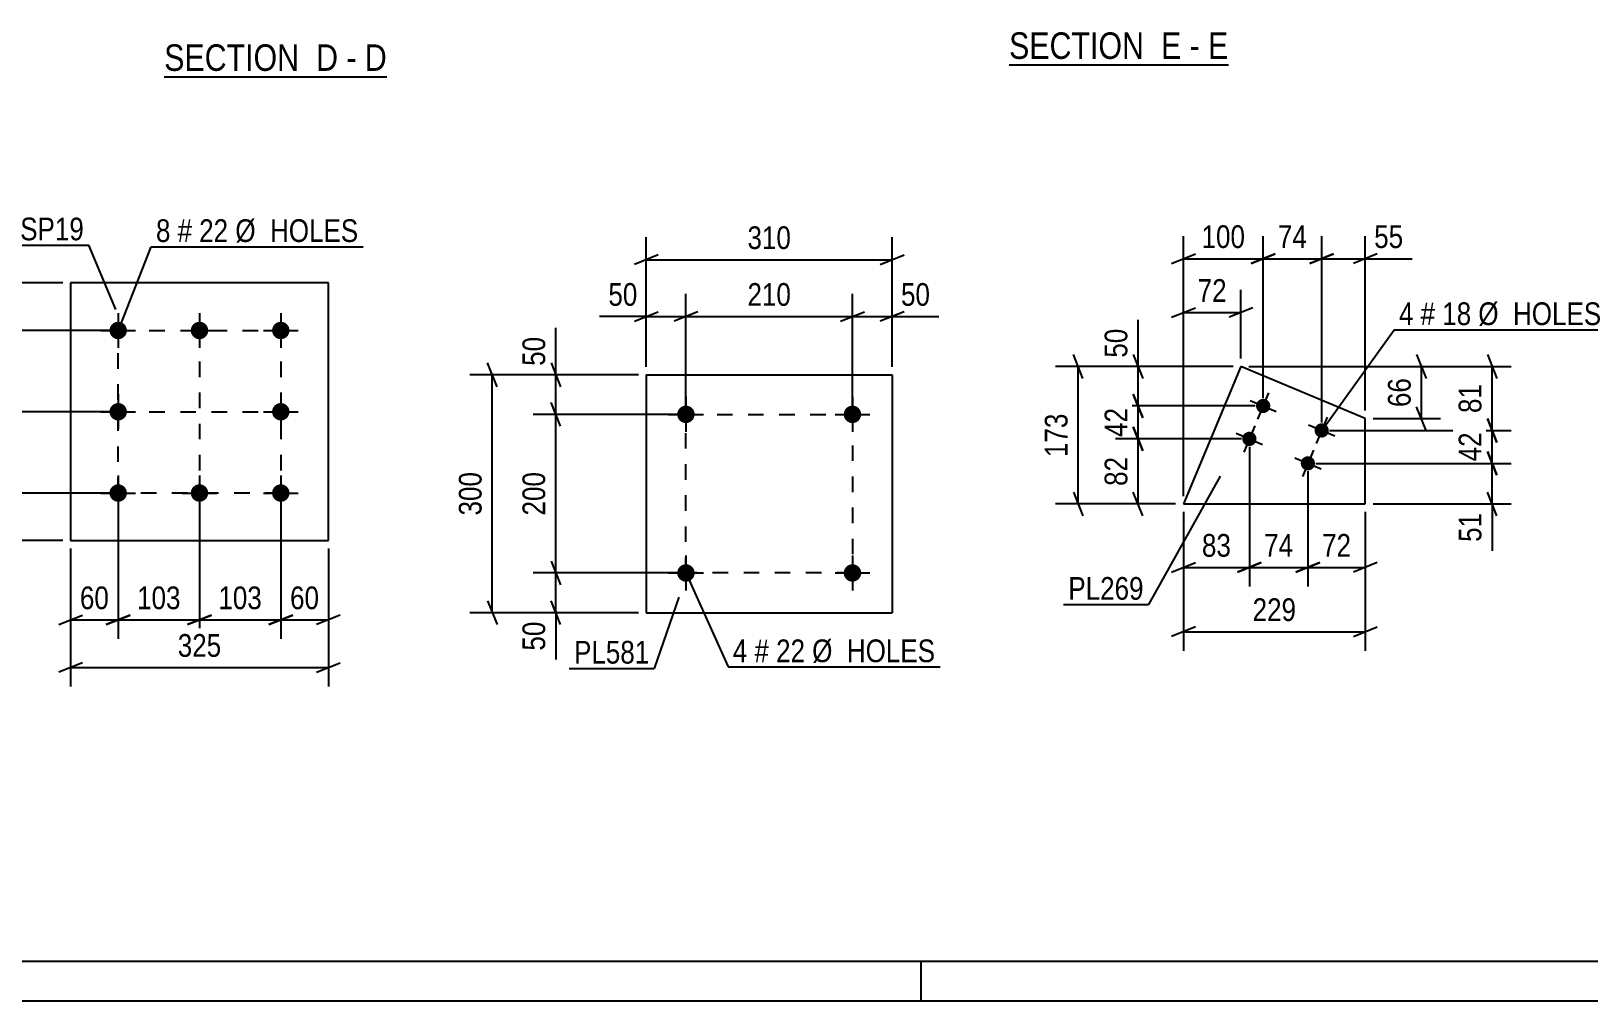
# Model space of a CAD drawing. Header units: millimetres. Extents: x 0 to 841, y 0 to 594.
# Drawn here: x 98.8 to 295.2, y 0 to 122.3 of the extents above; entities that cross this region are included whole.
import ezdxf

# ---------------------------------------------------------------- set-up
doc = ezdxf.new("R2010")
doc.units = ezdxf.units.MM
doc.linetypes.add('DXK_LINE_DOT2', pattern=[3.9198, 1.9599, -1.9599])
doc.styles.add('Arial Narrow', font='ARIALN.TTF', dxfattribs={"height": 0.2})

# ---------------------------------------------------------------- blocks, each defined once
blk = doc.blocks.new('Unknown-815137511-18 - 1252')
at = {"color": 6, "linetype": 'Continuous'}
blk.add_line((222.08, 118.04), (249.73, 118.04), dxfattribs=at)
at = {"color": 0, "linetype": 'Continuous'}
for points in [[(240.19, 118.79), (240.19, 122.29), (222.08, 122.29), (222.08, 118.79)], [(243.8, 118.79), (243.8, 122.29), (241.24, 122.29), (241.24, 118.79)], [(246.12, 118.79), (246.12, 122.29), (244.85, 122.29), (244.85, 118.79)], [(249.73, 118.79), (249.73, 122.29), (247.17, 122.29), (247.17, 118.79)]]:
    blk.add_wipeout(points, dxfattribs=at)
at = {"color": 7, "linetype": 'Continuous', "style": 'Arial Narrow'}
for s, p in [('SECTION ', (222.08, 118.79)), ('E', (241.24, 118.79)), ('E', (247.17, 118.79)), ('-', (244.85, 118.79))]:
    blk.add_text(s, height=3.34, dxfattribs=at).set_placement(p)
blk = doc.blocks.new('Unknown-815137511-1135 - 13993')
at = {"color": 5, "linetype": 'Continuous'}
for p, q in [((5, 5), (836, 5)), ((211, 0), (211, 5)), ((0, 0), (841, 0))]:
    blk.add_line(p, q, dxfattribs=at)
blk = doc.blocks.new('Unknown-815137511-16 - 1615')
at = {"color": 6, "linetype": 'Continuous'}
blk.add_line((115.54, 116.53), (143.61, 116.53), dxfattribs=at)
at = {"color": 0, "linetype": 'Continuous'}
for points in [[(133.65, 117.28), (133.65, 120.78), (115.54, 120.78), (115.54, 117.28)], [(137.47, 117.28), (137.47, 120.78), (134.7, 120.78), (134.7, 117.28)], [(139.79, 117.28), (139.79, 120.78), (138.52, 120.78), (138.52, 117.28)], [(143.61, 117.28), (143.61, 120.78), (140.84, 120.78), (140.84, 117.28)]]:
    blk.add_wipeout(points, dxfattribs=at)
at = {"color": 7, "linetype": 'Continuous', "style": 'Arial Narrow'}
for s, p in [('SECTION ', (115.54, 117.28)), ('D', (134.7, 117.28)), ('D', (140.84, 117.28)), ('-', (138.52, 117.28))]:
    blk.add_text(s, height=3.34, dxfattribs=at).set_placement(p)
blk = doc.blocks.new('Part-815137511-11513 - 11512')
at = {"color": 2, "linetype": 'Continuous'}
for p, q in [((103.74, 90.54), (103.74, 58.04)), ((136.24, 90.54), (103.74, 90.54)), ((136.24, 58.04), (136.24, 90.54)), ((103.74, 58.04), (136.24, 58.04))]:
    blk.add_line(p, q, dxfattribs=at)
blk = doc.blocks.new('Bolt-815137511-11514 - 11512')
at = {"linetype": 'Continuous'}
for points in [[(109.74, 85.64, -1), (109.74, 83.44, -1)], [(119.99, 85.64, -1), (119.99, 83.44, -1)], [(130.24, 85.64, -1), (130.24, 83.44, -1)], [(109.74, 75.39, -1), (109.74, 73.19, -1)], [(130.24, 75.39, -1), (130.24, 73.19, -1)], [(109.74, 65.14, -1), (109.74, 62.94, -1)], [(119.99, 65.14, -1), (119.99, 62.94, -1)], [(130.24, 65.14, -1), (130.24, 62.94, -1)]]:
    blk.add_hatch(color=1, dxfattribs=at).paths.add_polyline_path(points)
at = {"color": 1, "linetype": 'Continuous'}
for p, q in [((109.74, 86.74), (109.74, 82.34)), ((119.99, 86.74), (119.99, 82.34)), ((130.24, 86.74), (130.24, 82.34)), ((107.54, 84.54), (111.94, 84.54)), ((117.79, 84.54), (122.19, 84.54)), ((128.04, 84.54), (132.44, 84.54)), ((109.74, 76.49), (109.74, 72.09)), ((130.24, 76.49), (130.24, 72.09)), ((107.54, 74.29), (111.94, 74.29)), ((128.04, 74.29), (132.44, 74.29)), ((109.74, 66.24), (109.74, 61.84)), ((119.99, 66.24), (119.99, 61.84)), ((130.24, 66.24), (130.24, 61.84)), ((107.54, 64.04), (111.94, 64.04)), ((117.79, 64.04), (122.19, 64.04)), ((128.04, 64.04), (132.44, 64.04))]:
    blk.add_line(p, q, dxfattribs=at)
blk = doc.blocks.new('Part-815137511-11645 - 11644')
at = {"color": 2, "linetype": 'Continuous'}
for p, q in [((176.33, 78.95), (176.33, 48.95)), ((176.33, 78.95), (207.33, 78.95)), ((207.33, 78.95), (207.33, 48.95)), ((176.33, 48.95), (207.33, 48.95))]:
    blk.add_line(p, q, dxfattribs=at)
blk = doc.blocks.new('Bolt-815137511-11646 - 11644')
at = {"linetype": 'Continuous'}
for points in [[(182.43, 53.96, -1), (180.23, 53.96, -1)], [(203.43, 53.96, -1), (201.23, 53.96, -1)]]:
    blk.add_hatch(color=1, dxfattribs=at).paths.add_polyline_path(points)
at = {"color": 1, "linetype": 'Continuous'}
for p, q in [((181.33, 56.16), (181.33, 51.76)), ((202.33, 56.16), (202.33, 51.76)), ((179.13, 53.96), (183.53, 53.96)), ((200.13, 53.96), (204.53, 53.96))]:
    blk.add_line(p, q, dxfattribs=at)
blk = doc.blocks.new('Bolt-815137511-11647 - 11644')
at = {"linetype": 'Continuous'}
for points in [[(182.43, 73.96, -1), (180.23, 73.96, -1)], [(203.43, 73.96, -1), (201.23, 73.96, -1)]]:
    blk.add_hatch(color=1, dxfattribs=at).paths.add_polyline_path(points)
at = {"color": 1, "linetype": 'Continuous'}
for p, q in [((181.33, 76.16), (181.33, 71.76)), ((202.33, 76.16), (202.33, 71.76)), ((179.13, 73.96), (183.53, 73.96)), ((200.13, 73.96), (204.53, 73.96))]:
    blk.add_line(p, q, dxfattribs=at)
blk = doc.blocks.new('Bolt-815137511-11689 - 11687')
at = {"linetype": 'Continuous'}
for points in [[(254.95, 74.67, -1), (253.29, 75.37, -1)], [(262.33, 71.59, -1), (260.67, 72.28, -1)], [(253.21, 70.52, -1), (251.55, 71.22, -1)], [(260.59, 67.44, -1), (258.93, 68.13, -1)]]:
    blk.add_hatch(color=1, dxfattribs=at).paths.add_polyline_path(points)
at = {"color": 1, "linetype": 'Continuous'}
for p, q in [((254.81, 76.68), (253.42, 73.36)), ((252.46, 75.72), (255.78, 74.33)), ((262.19, 73.59), (260.8, 70.27)), ((250.72, 71.57), (254.04, 70.18)), ((253.07, 72.53), (251.68, 69.21)), ((259.84, 72.63), (263.16, 71.24)), ((260.45, 69.44), (259.06, 66.12)), ((258.1, 68.48), (261.42, 67.09))]:
    blk.add_line(p, q, dxfattribs=at)
blk = doc.blocks.new('Part-815137511-11688 - 11687')
at = {"color": 2, "linetype": 'Continuous'}
for p, q in [((251.32, 79.99), (244.07, 62.66)), ((267, 73.43), (251.32, 79.99)), ((267, 62.66), (267, 73.43)), ((244.07, 62.66), (267, 62.66))]:
    blk.add_line(p, q, dxfattribs=at)
blk = doc.blocks.new('Rectangle-815137511-13178 - 11512')
at = {"color": 1, "linetype": 'DXK_LINE_DOT2'}
blk.add_lwpolyline([(109.74, 84.54), (130.24, 84.54), (130.24, 64.04), (109.74, 64.04), (109.74, 84.54)], close=True, dxfattribs=at)
blk = doc.blocks.new('Rectangle-815137511-13216 - 11644')
at = {"color": 1, "linetype": 'DXK_LINE_DOT2'}
blk.add_lwpolyline([(181.33, 73.96), (202.33, 73.96), (202.33, 53.96), (181.33, 53.96), (181.33, 73.96)], close=True, dxfattribs=at)
blk = doc.blocks.new('Line-815137511-13202 - 11512')
at = {"color": 1, "linetype": 'DXK_LINE_DOT2'}
blk.add_line((119.99, 84.54), (119.99, 64.04), dxfattribs=at)
blk = doc.blocks.new('Line-815137511-13209 - 11512')
at = {"color": 1, "linetype": 'DXK_LINE_DOT2'}
blk.add_line((109.74, 74.29), (130.24, 74.29), dxfattribs=at)
blk = doc.blocks.new('StraightDimension-815137511-11762 - 11512')
at = {"color": 7, "linetype": 'Continuous'}
for p, q in [((119.99, 63.04), (119.99, 45.64)), ((130.24, 63.04), (130.24, 45.64)), ((118.49, 47.44), (121.49, 48.64)), ((119.99, 48.04), (130.24, 48.04)), ((131.74, 48.64), (128.74, 47.44))]:
    blk.add_line(p, q, dxfattribs=at)
at = {"color": 0}
blk.add_wipeout([(128.45, 48.79), (128.45, 52.99), (121.77, 52.99), (121.77, 48.79)], dxfattribs=at)
at = {"color": 3, "style": 'Arial Narrow'}
blk.add_text('103', height=2.863, dxfattribs=at).set_placement((122.37, 49.39))
blk = doc.blocks.new('StraightDimension-815137511-11741 - 11512')
at = {"color": 7, "linetype": 'Continuous'}
for p, q in [((102.74, 90.54), (90.89, 90.54)), ((93.14, 92.04), (94.34, 89.04)), ((93.74, 84.54), (93.74, 90.54)), ((108.74, 84.54), (90.89, 84.54)), ((94.34, 83.04), (93.14, 86.04))]:
    blk.add_line(p, q, dxfattribs=at)
at = {"color": 0}
blk.add_wipeout([(92.99, 89.97), (88.79, 89.97), (88.79, 85.11), (92.99, 85.11)], dxfattribs=at)
at = {"color": 3, "style": 'Arial Narrow'}
blk.add_text('60', height=2.863, rotation=90.0002, dxfattribs=at).set_placement((92.39, 85.71))
blk = doc.blocks.new('StraightDimension-815137511-11742 - 11512')
at = {"color": 7, "linetype": 'Continuous'}
for p, q in [((108.74, 84.54), (90.89, 84.54)), ((93.14, 86.04), (94.34, 83.04)), ((93.74, 74.29), (93.74, 84.54)), ((94.34, 72.79), (93.14, 75.79)), ((108.74, 74.29), (90.89, 74.29))]:
    blk.add_line(p, q, dxfattribs=at)
at = {"color": 0}
blk.add_wipeout([(92.99, 82.76), (88.79, 82.76), (88.79, 76.07), (92.99, 76.07)], dxfattribs=at)
at = {"color": 3, "style": 'Arial Narrow'}
blk.add_text('102', height=2.863, rotation=90.0002, dxfattribs=at).set_placement((92.39, 76.67))
blk = doc.blocks.new('StraightDimension-815137511-11743 - 11512')
at = {"color": 7, "linetype": 'Continuous'}
for p, q in [((93.14, 75.79), (94.34, 72.79)), ((108.74, 74.29), (90.89, 74.29)), ((93.74, 64.04), (93.74, 74.29)), ((94.34, 62.54), (93.14, 65.54)), ((108.74, 64.04), (90.89, 64.04))]:
    blk.add_line(p, q, dxfattribs=at)
at = {"color": 0}
blk.add_wipeout([(92.99, 72.51), (88.79, 72.51), (88.79, 65.82), (92.99, 65.82)], dxfattribs=at)
at = {"color": 3, "style": 'Arial Narrow'}
blk.add_text('102', height=2.863, rotation=90.0002, dxfattribs=at).set_placement((92.39, 66.42))
blk = doc.blocks.new('StraightDimension-815137511-11744 - 11512')
at = {"color": 7, "linetype": 'Continuous'}
for p, q in [((93.14, 65.54), (94.34, 62.54)), ((108.74, 64.04), (90.89, 64.04)), ((93.74, 58.04), (93.74, 64.04)), ((94.34, 56.54), (93.14, 59.54)), ((102.74, 58.04), (90.89, 58.04))]:
    blk.add_line(p, q, dxfattribs=at)
at = {"color": 0}
blk.add_wipeout([(92.99, 63.47), (88.79, 63.47), (88.79, 58.61), (92.99, 58.61)], dxfattribs=at)
at = {"color": 3, "style": 'Arial Narrow'}
blk.add_text('60', height=2.863, rotation=90.0002, dxfattribs=at).set_placement((92.39, 59.21))
blk = doc.blocks.new('StraightDimension-815137511-11757 - 11512')
at = {"color": 7, "linetype": 'Continuous'}
for p, q in [((102.74, 90.54), (83.89, 90.54)), ((87.34, 89.04), (86.14, 92.04)), ((86.74, 58.04), (86.74, 90.54)), ((86.14, 59.54), (87.34, 56.54)), ((102.74, 58.04), (83.89, 58.04))]:
    blk.add_line(p, q, dxfattribs=at)
at = {"color": 0}
blk.add_wipeout([(85.99, 77.63), (81.79, 77.63), (81.79, 70.95), (85.99, 70.95)], dxfattribs=at)
at = {"color": 3, "style": 'Arial Narrow'}
blk.add_text('325', height=2.863, rotation=90.0002, dxfattribs=at).set_placement((85.39, 71.55))
blk = doc.blocks.new('StraightDimension-815137511-11761 - 11512')
at = {"color": 7, "linetype": 'Continuous'}
for p, q in [((130.24, 63.04), (130.24, 45.64)), ((136.24, 57.04), (136.24, 45.64)), ((128.74, 47.44), (131.74, 48.64)), ((130.24, 48.04), (136.24, 48.04)), ((137.74, 48.64), (134.74, 47.44))]:
    blk.add_line(p, q, dxfattribs=at)
at = {"color": 0}
blk.add_wipeout([(135.67, 48.79), (135.67, 52.99), (130.81, 52.99), (130.81, 48.79)], dxfattribs=at)
at = {"color": 3, "style": 'Arial Narrow'}
blk.add_text('60', height=2.863, dxfattribs=at).set_placement((131.41, 49.39))
blk = doc.blocks.new('StraightDimension-815137511-11763 - 11512')
at = {"color": 7, "linetype": 'Continuous'}
for p, q in [((109.74, 63.04), (109.74, 45.64)), ((119.99, 63.04), (119.99, 45.64)), ((108.24, 47.44), (111.24, 48.64)), ((109.74, 48.04), (119.99, 48.04)), ((121.49, 48.64), (118.49, 47.44))]:
    blk.add_line(p, q, dxfattribs=at)
at = {"color": 0}
blk.add_wipeout([(118.2, 48.79), (118.2, 52.99), (111.52, 52.99), (111.52, 48.79)], dxfattribs=at)
at = {"color": 3, "style": 'Arial Narrow'}
blk.add_text('103', height=2.863, dxfattribs=at).set_placement((112.12, 49.39))
blk = doc.blocks.new('StraightDimension-815137511-11764 - 11512')
at = {"color": 7, "linetype": 'Continuous'}
for p, q in [((109.74, 63.04), (109.74, 45.64)), ((103.74, 57.04), (103.74, 45.64)), ((102.24, 47.44), (105.24, 48.64)), ((103.74, 48.04), (109.74, 48.04)), ((111.24, 48.64), (108.24, 47.44))]:
    blk.add_line(p, q, dxfattribs=at)
at = {"color": 0}
blk.add_wipeout([(109.17, 48.79), (109.17, 52.99), (104.31, 52.99), (104.31, 48.79)], dxfattribs=at)
at = {"color": 3, "style": 'Arial Narrow'}
blk.add_text('60', height=2.863, dxfattribs=at).set_placement((104.91, 49.39))
blk = doc.blocks.new('StraightDimension-815137511-11777 - 11512')
at = {"color": 7, "linetype": 'Continuous'}
for p, q in [((103.74, 57.04), (103.74, 39.64)), ((136.24, 57.04), (136.24, 39.64)), ((105.24, 42.64), (102.24, 41.44)), ((103.74, 42.04), (136.24, 42.04)), ((134.74, 41.44), (137.74, 42.64))]:
    blk.add_line(p, q, dxfattribs=at)
at = {"color": 0}
blk.add_wipeout([(123.33, 42.79), (123.33, 46.99), (116.65, 46.99), (116.65, 42.79)], dxfattribs=at)
at = {"color": 3, "style": 'Arial Narrow'}
blk.add_text('325', height=2.863, dxfattribs=at).set_placement((117.25, 43.39))
blk = doc.blocks.new('StraightDimension-815137511-11885 - 11644')
at = {"color": 7, "linetype": 'Continuous'}
for p, q in [((175.33, 78.95), (162.08, 78.95)), ((164.33, 80.45), (165.53, 77.45)), ((164.93, 73.96), (164.93, 78.95)), ((165.53, 72.46), (164.33, 75.46)), ((180.33, 73.96), (162.08, 73.96))]:
    blk.add_line(p, q, dxfattribs=at)
at = {"color": 0}
blk.add_wipeout([(164.18, 84.34), (159.98, 84.34), (159.98, 79.48), (164.18, 79.48)], dxfattribs=at)
at = {"color": 7, "linetype": 'Continuous'}
blk.add_line((164.93, 78.95), (164.93, 84.86), dxfattribs=at)
blk.add_line((164.93, 78.95), (164.93, 84.86), dxfattribs=at)
at = {"color": 3, "style": 'Arial Narrow'}
blk.add_text('50', height=2.863, rotation=90.0002, dxfattribs=at).set_placement((163.58, 80.08))
blk = doc.blocks.new('StraightDimension-815137511-11886 - 11644')
at = {"color": 7, "linetype": 'Continuous'}
for p, q in [((165.53, 72.46), (164.33, 75.46)), ((180.33, 73.96), (162.08, 73.96)), ((164.93, 53.96), (164.93, 73.96)), ((164.33, 55.46), (165.53, 52.46)), ((180.33, 53.96), (162.08, 53.96))]:
    blk.add_line(p, q, dxfattribs=at)
at = {"color": 0}
blk.add_wipeout([(164.18, 67.3), (159.98, 67.3), (159.98, 60.61), (164.18, 60.61)], dxfattribs=at)
at = {"color": 3, "style": 'Arial Narrow'}
blk.add_text('200', height=2.863, rotation=90.0002, dxfattribs=at).set_placement((163.58, 61.21))
blk = doc.blocks.new('StraightDimension-815137511-11887 - 11644')
at = {"color": 7, "linetype": 'Continuous'}
for p, q in [((164.33, 55.46), (165.53, 52.46)), ((180.33, 53.96), (162.08, 53.96)), ((164.93, 48.95), (164.93, 53.96)), ((165.53, 47.45), (164.33, 50.45)), ((175.33, 48.95), (162.08, 48.95))]:
    blk.add_line(p, q, dxfattribs=at)
at = {"color": 0}
blk.add_wipeout([(164.18, 48.43), (159.98, 48.43), (159.98, 43.57), (164.18, 43.57)], dxfattribs=at)
at = {"color": 7, "linetype": 'Continuous'}
blk.add_line((164.93, 48.95), (164.93, 43.05), dxfattribs=at)
blk.add_line((164.93, 48.95), (164.93, 43.05), dxfattribs=at)
at = {"color": 3, "style": 'Arial Narrow'}
blk.add_text('50', height=2.863, rotation=90.0002, dxfattribs=at).set_placement((163.58, 44.17))
blk = doc.blocks.new('StraightDimension-815137511-11897 - 11644')
at = {"color": 7, "linetype": 'Continuous'}
for p, q in [((175.33, 78.95), (154.06, 78.95)), ((157.51, 77.45), (156.31, 80.45)), ((156.91, 48.95), (156.91, 78.95)), ((156.31, 50.45), (157.51, 47.45)), ((175.33, 48.95), (154.06, 48.95))]:
    blk.add_line(p, q, dxfattribs=at)
at = {"color": 0}
blk.add_wipeout([(156.16, 67.3), (151.96, 67.3), (151.96, 60.61), (156.16, 60.61)], dxfattribs=at)
at = {"color": 3, "style": 'Arial Narrow'}
blk.add_text('300', height=2.863, rotation=90.0002, dxfattribs=at).set_placement((155.56, 61.21))
blk = doc.blocks.new('StraightDimension-815137511-11917 - 11644')
at = {"color": 7, "linetype": 'Continuous'}
for p, q in [((176.33, 79.95), (176.33, 96.31)), ((207.33, 79.95), (207.33, 96.31)), ((177.83, 94.06), (174.83, 92.86)), ((176.33, 93.46), (207.33, 93.46)), ((205.83, 92.86), (208.83, 94.06))]:
    blk.add_line(p, q, dxfattribs=at)
at = {"color": 0}
blk.add_wipeout([(195.17, 94.21), (195.17, 98.41), (188.49, 98.41), (188.49, 94.21)], dxfattribs=at)
at = {"color": 3, "style": 'Arial Narrow'}
blk.add_text('310', height=2.863, dxfattribs=at).set_placement((189.09, 94.81))
blk = doc.blocks.new('StraightDimension-815137511-12990 - 11644')
at = {"color": 7, "linetype": 'Continuous'}
for p, q in [((202.33, 74.96), (202.33, 89.15)), ((207.33, 79.95), (207.33, 89.15)), ((200.83, 85.7), (203.83, 86.9)), ((208.83, 86.9), (205.83, 85.7)), ((202.33, 86.3), (207.33, 86.3))]:
    blk.add_line(p, q, dxfattribs=at)
at = {"color": 0}
blk.add_wipeout([(212.71, 87.05), (212.71, 91.25), (207.85, 91.25), (207.85, 87.05)], dxfattribs=at)
at = {"color": 7, "linetype": 'Continuous'}
blk.add_line((207.33, 86.3), (213.23, 86.3), dxfattribs=at)
blk.add_line((207.33, 86.3), (213.23, 86.3), dxfattribs=at)
at = {"color": 3, "style": 'Arial Narrow'}
blk.add_text('50', height=2.863, dxfattribs=at).set_placement((208.45, 87.65))
blk = doc.blocks.new('StraightDimension-815137511-12991 - 11644')
at = {"color": 7, "linetype": 'Continuous'}
for p, q in [((181.33, 74.96), (181.33, 89.15)), ((202.33, 74.96), (202.33, 89.15)), ((182.83, 86.9), (179.83, 85.7)), ((200.83, 85.7), (203.83, 86.9)), ((181.33, 86.3), (202.33, 86.3))]:
    blk.add_line(p, q, dxfattribs=at)
at = {"color": 0}
blk.add_wipeout([(195.17, 87.05), (195.17, 91.25), (188.49, 91.25), (188.49, 87.05)], dxfattribs=at)
at = {"color": 3, "style": 'Arial Narrow'}
blk.add_text('210', height=2.863, dxfattribs=at).set_placement((189.09, 87.65))
blk = doc.blocks.new('StraightDimension-815137511-12992 - 11644')
at = {"color": 7, "linetype": 'Continuous'}
for p, q in [((176.33, 79.95), (176.33, 89.15)), ((181.33, 74.96), (181.33, 89.15)), ((174.83, 85.7), (177.83, 86.9)), ((182.83, 86.9), (179.83, 85.7)), ((176.33, 86.3), (181.33, 86.3))]:
    blk.add_line(p, q, dxfattribs=at)
at = {"color": 0}
blk.add_wipeout([(175.8, 87.05), (175.8, 91.25), (170.95, 91.25), (170.95, 87.05)], dxfattribs=at)
at = {"color": 7, "linetype": 'Continuous'}
blk.add_line((176.33, 86.3), (170.42, 86.3), dxfattribs=at)
blk.add_line((176.33, 86.3), (170.42, 86.3), dxfattribs=at)
at = {"color": 3, "style": 'Arial Narrow'}
blk.add_text('50', height=2.863, dxfattribs=at).set_placement((171.55, 87.65))
blk = doc.blocks.new('StraightDimension-815137511-13115 - 11687')
at = {"color": 7, "linetype": 'Continuous'}
for p, q in [((259.76, 66.78), (259.76, 52.26)), ((267, 61.66), (267, 52.26)), ((258.26, 54.06), (261.26, 55.26)), ((268.5, 55.26), (265.5, 54.06)), ((259.76, 54.66), (267, 54.66))]:
    blk.add_line(p, q, dxfattribs=at)
at = {"color": 0}
blk.add_wipeout([(265.81, 55.41), (265.81, 59.61), (260.95, 59.61), (260.95, 55.41)], dxfattribs=at)
at = {"color": 3, "style": 'Arial Narrow'}
blk.add_text('72', height=2.863, dxfattribs=at).set_placement((261.55, 56.01))
blk = doc.blocks.new('StraightDimension-815137511-11929 - 11687')
at = {"color": 7, "linetype": 'Continuous'}
for p, q in [((244.07, 61.66), (244.07, 44.15)), ((267, 61.66), (267, 44.15)), ((245.57, 47.15), (242.57, 45.95)), ((265.5, 45.95), (268.5, 47.15)), ((244.07, 46.55), (267, 46.55))]:
    blk.add_line(p, q, dxfattribs=at)
at = {"color": 0}
blk.add_wipeout([(258.88, 47.3), (258.88, 51.5), (252.19, 51.5), (252.19, 47.3)], dxfattribs=at)
at = {"color": 3, "style": 'Arial Narrow'}
blk.add_text('229', height=2.863, dxfattribs=at).set_placement((252.79, 47.9))
blk = doc.blocks.new('StraightDimension-815137511-11939 - 11687')
at = {"color": 7, "linetype": 'Continuous'}
for p, q in [((231.4, 78.49), (230.2, 81.49)), ((250.32, 79.99), (227.95, 79.99)), ((230.8, 62.66), (230.8, 79.99)), ((230.2, 64.16), (231.4, 61.16)), ((243.07, 62.66), (227.95, 62.66))]:
    blk.add_line(p, q, dxfattribs=at)
at = {"color": 0}
blk.add_wipeout([(230.05, 74.67), (225.85, 74.67), (225.85, 67.98), (230.05, 67.98)], dxfattribs=at)
at = {"color": 3, "style": 'Arial Narrow'}
blk.add_text('173', height=2.863, rotation=90.0002, dxfattribs=at).set_placement((229.45, 68.58))
blk = doc.blocks.new('StraightDimension-815137511-13071 - 11687')
at = {"color": 7, "linetype": 'Continuous'}
for p, q in [((244.07, 63.66), (244.07, 96.44)), ((254.12, 76.02), (254.12, 96.44)), ((242.57, 92.99), (245.57, 94.19)), ((244.07, 93.59), (254.12, 93.59)), ((255.62, 94.19), (252.62, 92.99))]:
    blk.add_line(p, q, dxfattribs=at)
at = {"color": 0}
blk.add_wipeout([(252.43, 94.34), (252.43, 98.54), (245.75, 98.54), (245.75, 94.34)], dxfattribs=at)
at = {"color": 3, "style": 'Arial Narrow'}
blk.add_text('100', height=2.863, dxfattribs=at).set_placement((246.35, 94.94))
blk = doc.blocks.new('StraightDimension-815137511-11933 - 11687')
at = {"color": 7, "linetype": 'Continuous'}
for p, q in [((273.47, 81.49), (274.67, 78.49)), ((252.32, 79.99), (276.47, 79.99)), ((274.07, 73.43), (274.07, 79.99)), ((274.67, 71.93), (273.47, 74.93)), ((268, 73.43), (276.47, 73.43))]:
    blk.add_line(p, q, dxfattribs=at)
at = {"color": 0}
blk.add_wipeout([(273.32, 79.13), (269.12, 79.13), (269.12, 74.28), (273.32, 74.28)], dxfattribs=at)
at = {"color": 3, "style": 'Arial Narrow'}
blk.add_text('66', height=2.863, rotation=90.0002, dxfattribs=at).set_placement((272.72, 74.88))
blk = doc.blocks.new('StraightDimension-815137511-11925 - 11687')
at = {"color": 7, "linetype": 'Continuous'}
for p, q in [((244.07, 63.66), (244.07, 89.65)), ((251.32, 80.99), (251.32, 89.65)), ((242.57, 86.2), (245.57, 87.4)), ((244.07, 86.8), (251.32, 86.8)), ((252.82, 87.4), (249.82, 86.2))]:
    blk.add_line(p, q, dxfattribs=at)
at = {"color": 0}
blk.add_wipeout([(250.12, 87.55), (250.12, 91.75), (245.26, 91.75), (245.26, 87.55)], dxfattribs=at)
at = {"color": 3, "style": 'Arial Narrow'}
blk.add_text('72', height=2.863, dxfattribs=at).set_placement((245.86, 88.15))
blk = doc.blocks.new('StraightDimension-815137511-13117 - 11687')
at = {"color": 7, "linetype": 'Continuous'}
for p, q in [((252.38, 69.87), (252.38, 52.26)), ((244.07, 61.66), (244.07, 52.26)), ((242.57, 54.06), (245.57, 55.26)), ((253.88, 55.26), (250.88, 54.06)), ((244.07, 54.66), (252.38, 54.66))]:
    blk.add_line(p, q, dxfattribs=at)
at = {"color": 0}
blk.add_wipeout([(250.65, 55.41), (250.65, 59.61), (245.8, 59.61), (245.8, 55.41)], dxfattribs=at)
at = {"color": 3, "style": 'Arial Narrow'}
blk.add_text('83', height=2.863, dxfattribs=at).set_placement((246.4, 56.01))
blk = doc.blocks.new('StraightDimension-815137511-13046 - 11687')
at = {"color": 7, "linetype": 'Continuous'}
for p, q in [((282.39, 81.49), (283.59, 78.49)), ((252.32, 79.99), (285.39, 79.99)), ((282.99, 71.93), (282.99, 79.99)), ((283.59, 70.43), (282.39, 73.43)), ((262.5, 71.93), (285.39, 71.93))]:
    blk.add_line(p, q, dxfattribs=at)
at = {"color": 0}
blk.add_wipeout([(282.24, 78.39), (278.04, 78.39), (278.04, 73.53), (282.24, 73.53)], dxfattribs=at)
at = {"color": 3, "style": 'Arial Narrow'}
blk.add_text('81', height=2.863, rotation=90.0002, dxfattribs=at).set_placement((281.64, 74.13))
blk = doc.blocks.new('StraightDimension-815137511-13047 - 11687')
at = {"color": 7, "linetype": 'Continuous'}
for p, q in [((282.39, 73.43), (283.59, 70.43)), ((262.5, 71.93), (285.39, 71.93)), ((282.99, 67.78), (282.99, 71.93)), ((283.59, 66.28), (282.39, 69.28)), ((260.76, 67.78), (285.39, 67.78))]:
    blk.add_line(p, q, dxfattribs=at)
at = {"color": 0}
blk.add_wipeout([(282.24, 72.29), (278.04, 72.29), (278.04, 67.43), (282.24, 67.43)], dxfattribs=at)
at = {"color": 3, "style": 'Arial Narrow'}
blk.add_text('42', height=2.863, rotation=90.0002, dxfattribs=at).set_placement((281.64, 68.03))
blk = doc.blocks.new('StraightDimension-815137511-13048 - 11687')
at = {"color": 7, "linetype": 'Continuous'}
for p, q in [((282.39, 69.28), (283.59, 66.28)), ((260.76, 67.78), (285.39, 67.78)), ((282.99, 62.66), (282.99, 67.78)), ((283.59, 61.16), (282.39, 64.16)), ((268, 62.66), (285.39, 62.66))]:
    blk.add_line(p, q, dxfattribs=at)
at = {"color": 0}
blk.add_wipeout([(282.24, 62.14), (278.04, 62.14), (278.04, 57.28), (282.24, 57.28)], dxfattribs=at)
at = {"color": 7, "linetype": 'Continuous'}
blk.add_line((282.99, 62.66), (282.99, 56.76), dxfattribs=at)
blk.add_line((282.99, 62.66), (282.99, 56.76), dxfattribs=at)
at = {"color": 3, "style": 'Arial Narrow'}
blk.add_text('51', height=2.863, rotation=90.0002, dxfattribs=at).set_placement((281.64, 57.88))
blk = doc.blocks.new('StraightDimension-815137511-13069 - 11687')
at = {"color": 7, "linetype": 'Continuous'}
for p, q in [((261.5, 72.93), (261.5, 96.44)), ((267, 74.43), (267, 96.44)), ((260, 92.99), (263, 94.19)), ((261.5, 93.59), (267, 93.59)), ((268.5, 94.19), (265.5, 92.99))]:
    blk.add_line(p, q, dxfattribs=at)
at = {"color": 0}
blk.add_wipeout([(272.38, 94.34), (272.38, 98.54), (267.52, 98.54), (267.52, 94.34)], dxfattribs=at)
at = {"color": 7, "linetype": 'Continuous'}
blk.add_line((267, 93.59), (272.9, 93.59), dxfattribs=at)
blk.add_line((267, 93.59), (272.9, 93.59), dxfattribs=at)
at = {"color": 3, "style": 'Arial Narrow'}
blk.add_text('55', height=2.863, dxfattribs=at).set_placement((268.12, 94.94))
blk = doc.blocks.new('StraightDimension-815137511-13070 - 11687')
at = {"color": 7, "linetype": 'Continuous'}
for p, q in [((254.12, 76.02), (254.12, 96.44)), ((261.5, 72.93), (261.5, 96.44)), ((252.62, 92.99), (255.62, 94.19)), ((254.12, 93.59), (261.5, 93.59)), ((263, 94.19), (260, 92.99))]:
    blk.add_line(p, q, dxfattribs=at)
at = {"color": 0}
blk.add_wipeout([(260.23, 94.34), (260.23, 98.54), (255.38, 98.54), (255.38, 94.34)], dxfattribs=at)
at = {"color": 3, "style": 'Arial Narrow'}
blk.add_text('74', height=2.863, dxfattribs=at).set_placement((255.98, 94.94))
blk = doc.blocks.new('StraightDimension-815137511-13092 - 11687')
at = {"color": 7, "linetype": 'Continuous'}
for p, q in [((237.74, 81.49), (238.94, 78.49)), ((250.32, 79.99), (235.49, 79.99)), ((238.34, 75.02), (238.34, 79.99)), ((253.12, 75.02), (235.49, 75.02)), ((238.94, 73.52), (237.74, 76.52))]:
    blk.add_line(p, q, dxfattribs=at)
at = {"color": 0}
blk.add_wipeout([(237.59, 85.37), (233.39, 85.37), (233.39, 80.51), (237.59, 80.51)], dxfattribs=at)
at = {"color": 7, "linetype": 'Continuous'}
blk.add_line((238.34, 79.99), (238.34, 85.89), dxfattribs=at)
blk.add_line((238.34, 79.99), (238.34, 85.89), dxfattribs=at)
at = {"color": 3, "style": 'Arial Narrow'}
blk.add_text('50', height=2.863, rotation=90.0002, dxfattribs=at).set_placement((236.99, 81.11))
blk = doc.blocks.new('StraightDimension-815137511-13093 - 11687')
at = {"color": 7, "linetype": 'Continuous'}
for p, q in [((253.12, 75.02), (235.49, 75.02)), ((237.74, 76.52), (238.94, 73.52)), ((238.34, 70.87), (238.34, 75.02)), ((251.38, 70.87), (235.49, 70.87)), ((238.94, 69.37), (237.74, 72.37))]:
    blk.add_line(p, q, dxfattribs=at)
at = {"color": 0}
blk.add_wipeout([(237.59, 75.37), (233.39, 75.37), (233.39, 70.52), (237.59, 70.52)], dxfattribs=at)
at = {"color": 3, "style": 'Arial Narrow'}
blk.add_text('42', height=2.863, rotation=90.0002, dxfattribs=at).set_placement((236.99, 71.12))
blk = doc.blocks.new('StraightDimension-815137511-13094 - 11687')
at = {"color": 7, "linetype": 'Continuous'}
for p, q in [((251.38, 70.87), (235.49, 70.87)), ((237.74, 72.37), (238.94, 69.37)), ((238.34, 62.66), (238.34, 70.87)), ((238.94, 61.16), (237.74, 64.16)), ((243.07, 62.66), (235.49, 62.66))]:
    blk.add_line(p, q, dxfattribs=at)
at = {"color": 0}
blk.add_wipeout([(237.59, 69.2), (233.39, 69.2), (233.39, 64.34), (237.59, 64.34)], dxfattribs=at)
at = {"color": 3, "style": 'Arial Narrow'}
blk.add_text('82', height=2.863, rotation=90.0002, dxfattribs=at).set_placement((236.99, 64.94))
blk = doc.blocks.new('StraightDimension-815137511-13116 - 11687')
at = {"color": 7, "linetype": 'Continuous'}
for p, q in [((252.38, 69.87), (252.38, 52.26)), ((259.76, 66.78), (259.76, 52.26)), ((250.88, 54.06), (253.88, 55.26)), ((261.26, 55.26), (258.26, 54.06)), ((252.38, 54.66), (259.76, 54.66))]:
    blk.add_line(p, q, dxfattribs=at)
at = {"color": 0}
blk.add_wipeout([(258.5, 55.41), (258.5, 59.61), (253.64, 59.61), (253.64, 55.41)], dxfattribs=at)
at = {"color": 3, "style": 'Arial Narrow'}
blk.add_text('74', height=2.863, dxfattribs=at).set_placement((254.24, 56.01))
blk = doc.blocks.new('Mark-815137511-12057 - 11512')
at = {"color": 0}
blk.add_wipeout([(105.42, 95.91), (105.42, 98.91), (97.38, 98.91), (97.38, 95.91)], dxfattribs=at)
blk.add_wipeout([(105.42, 95.91), (105.42, 98.91), (97.38, 98.91), (97.38, 95.91)], dxfattribs=at)
at = {"color": 30, "linetype": 'Continuous'}
for p in [(96.78, 95.31), (109.43, 87.18)]:
    blk.add_line(p, (106.02, 95.31), dxfattribs=at)
at = {"color": 3, "style": 'Arial Narrow'}
blk.add_text('SP19', height=2.863, dxfattribs=at).set_placement((97.38, 95.91))
blk = doc.blocks.new('Mark-815137511-12864 - 11512')
at = {"color": 0}
blk.add_wipeout([(116.33, 95.7), (116.33, 98.7), (114.5, 98.7), (114.5, 95.7)], dxfattribs=at)
blk.add_wipeout([(116.33, 95.7), (116.33, 98.7), (114.5, 98.7), (114.5, 95.7)], dxfattribs=at)
at = {"color": 7, "linetype": 'Continuous'}
blk.add_line((109.75, 84.45), (113.9, 95.1), dxfattribs=at)
at = {"color": 3, "style": 'Arial Narrow'}
blk.add_text('8', height=2.86, dxfattribs=at).set_placement((114.5, 95.7))
at = {"color": 0}
blk.add_wipeout([(119.05, 95.7), (119.05, 98.7), (117.23, 98.7), (117.23, 95.7)], dxfattribs=at)
blk.add_wipeout([(119.05, 95.7), (119.05, 98.7), (117.23, 98.7), (117.23, 95.7)], dxfattribs=at)
blk.add_wipeout([(123.61, 95.7), (123.61, 98.7), (119.95, 98.7), (119.95, 95.7)], dxfattribs=at)
blk.add_wipeout([(123.61, 95.7), (123.61, 98.7), (119.95, 98.7), (119.95, 95.7)], dxfattribs=at)
at = {"color": 3, "style": 'Arial Narrow'}
for s, height, p in [('#', 2.86, (117.23, 95.7)), ('22', 2.863, (119.95, 95.7))]:
    blk.add_text(s, height=height, dxfattribs=at).set_placement(p)
at = {"color": 0}
blk.add_wipeout([(140.04, 95.7), (140.04, 98.7), (124.51, 98.7), (124.51, 95.7)], dxfattribs=at)
blk.add_wipeout([(140.04, 95.7), (140.04, 98.7), (124.51, 98.7), (124.51, 95.7)], dxfattribs=at)
at = {"color": 7, "linetype": 'Continuous'}
blk.add_line((113.9, 95.1), (140.64, 95.1), dxfattribs=at)
at = {"color": 3, "style": 'Arial Narrow'}
blk.add_text('Ø  HOLES', height=2.863, dxfattribs=at).set_placement((124.51, 95.7))
blk = doc.blocks.new('Mark-815137511-12076 - 11644')
at = {"color": 0}
blk.add_wipeout([(176.72, 42.53), (176.72, 45.53), (167.22, 45.53), (167.22, 42.53)], dxfattribs=at)
blk.add_wipeout([(176.72, 42.53), (176.72, 45.53), (167.22, 45.53), (167.22, 42.53)], dxfattribs=at)
at = {"color": 30, "linetype": 'Continuous'}
for p in [(180.44, 50.91), (166.62, 41.93)]:
    blk.add_line(p, (177.32, 41.93), dxfattribs=at)
at = {"color": 3, "style": 'Arial Narrow'}
blk.add_text('PL581', height=2.863, dxfattribs=at).set_placement((167.22, 42.53))
blk = doc.blocks.new('MarkSet-815137511-12910 - 11644')
at = {"color": 0}
blk.add_wipeout([(189.07, 42.71), (189.07, 45.71), (187.24, 45.71), (187.24, 42.71)], dxfattribs=at)
blk.add_wipeout([(189.07, 42.71), (189.07, 45.71), (187.24, 45.71), (187.24, 42.71)], dxfattribs=at)
at = {"color": 7, "linetype": 'Continuous'}
blk.add_line((181.33, 53.96), (186.64, 42.11), dxfattribs=at)
at = {"color": 3, "style": 'Arial Narrow'}
blk.add_text('4', height=2.86, dxfattribs=at).set_placement((187.24, 42.71))
at = {"color": 0}
blk.add_wipeout([(191.8, 42.71), (191.8, 45.71), (189.97, 45.71), (189.97, 42.71)], dxfattribs=at)
blk.add_wipeout([(191.8, 42.71), (191.8, 45.71), (189.97, 45.71), (189.97, 42.71)], dxfattribs=at)
blk.add_wipeout([(196.35, 42.71), (196.35, 45.71), (192.7, 45.71), (192.7, 42.71)], dxfattribs=at)
blk.add_wipeout([(196.35, 42.71), (196.35, 45.71), (192.7, 45.71), (192.7, 42.71)], dxfattribs=at)
at = {"color": 3, "style": 'Arial Narrow'}
for s, height, p in [('#', 2.86, (189.97, 42.71)), ('22', 2.863, (192.7, 42.71))]:
    blk.add_text(s, height=height, dxfattribs=at).set_placement(p)
at = {"color": 0}
blk.add_wipeout([(212.78, 42.71), (212.78, 45.71), (197.25, 45.71), (197.25, 42.71)], dxfattribs=at)
blk.add_wipeout([(212.78, 42.71), (212.78, 45.71), (197.25, 45.71), (197.25, 42.71)], dxfattribs=at)
at = {"color": 7, "linetype": 'Continuous'}
blk.add_line((186.64, 42.11), (213.38, 42.11), dxfattribs=at)
at = {"color": 3, "style": 'Arial Narrow'}
blk.add_text('Ø  HOLES', height=2.863, dxfattribs=at).set_placement((197.25, 42.71))
blk = doc.blocks.new('Mark-815137511-12084 - 11687')
at = {"color": 0}
blk.add_wipeout([(239.06, 50.58), (239.06, 53.58), (229.55, 53.58), (229.55, 50.58)], dxfattribs=at)
blk.add_wipeout([(239.06, 50.58), (239.06, 53.58), (229.55, 53.58), (229.55, 50.58)], dxfattribs=at)
at = {"color": 30, "linetype": 'Continuous'}
for p in [(248.68, 66.16), (228.95, 49.98)]:
    blk.add_line(p, (239.66, 49.98), dxfattribs=at)
at = {"color": 3, "style": 'Arial Narrow'}
blk.add_text('PL269', height=2.863, dxfattribs=at).set_placement((229.55, 50.58))
blk = doc.blocks.new('Mark-815137511-13135 - 11687')
at = {"color": 0}
blk.add_wipeout([(273.07, 85.22), (273.07, 88.22), (271.24, 88.22), (271.24, 85.22)], dxfattribs=at)
blk.add_wipeout([(273.07, 85.22), (273.07, 88.22), (271.24, 88.22), (271.24, 85.22)], dxfattribs=at)
at = {"color": 7, "linetype": 'Continuous'}
blk.add_line((261.5, 71.93), (270.64, 84.62), dxfattribs=at)
at = {"color": 3, "style": 'Arial Narrow'}
blk.add_text('4', height=2.86, dxfattribs=at).set_placement((271.24, 85.22))
at = {"color": 0}
blk.add_wipeout([(275.8, 85.22), (275.8, 88.22), (273.97, 88.22), (273.97, 85.22)], dxfattribs=at)
blk.add_wipeout([(275.8, 85.22), (275.8, 88.22), (273.97, 88.22), (273.97, 85.22)], dxfattribs=at)
blk.add_wipeout([(280.35, 85.22), (280.35, 88.22), (276.7, 88.22), (276.7, 85.22)], dxfattribs=at)
blk.add_wipeout([(280.35, 85.22), (280.35, 88.22), (276.7, 88.22), (276.7, 85.22)], dxfattribs=at)
at = {"color": 3, "style": 'Arial Narrow'}
for s, height, p in [('#', 2.86, (273.97, 85.22)), ('18', 2.863, (276.7, 85.22))]:
    blk.add_text(s, height=height, dxfattribs=at).set_placement(p)
at = {"color": 0}
blk.add_wipeout([(296.78, 85.22), (296.78, 88.22), (281.25, 88.22), (281.25, 85.22)], dxfattribs=at)
blk.add_wipeout([(296.78, 85.22), (296.78, 88.22), (281.25, 88.22), (281.25, 85.22)], dxfattribs=at)
at = {"color": 7, "linetype": 'Continuous'}
blk.add_line((270.64, 84.62), (297.38, 84.62), dxfattribs=at)
at = {"color": 3, "style": 'Arial Narrow'}
blk.add_text('Ø  HOLES', height=2.863, dxfattribs=at).set_placement((281.25, 85.22))

msp = doc.modelspace()

# ---------------------------------------------------------------- block references
for name in ['Unknown-815137511-18 - 1252', 'Part-815137511-11513 - 11512', 'Bolt-815137511-11514 - 11512', 'Rectangle-815137511-13178 - 11512', 'Line-815137511-13202 - 11512', 'Part-815137511-11645 - 11644', 'Part-815137511-11688 - 11687', 'Bolt-815137511-11689 - 11687', 'Bolt-815137511-11647 - 11644', 'Line-815137511-13209 - 11512', 'Rectangle-815137511-13216 - 11644', 'Bolt-815137511-11646 - 11644']:
    msp.add_blockref(name, (0, 0))

# ---------------------------------------------------------------- next in the draw order: block references
msp.add_blockref('Unknown-815137511-1135 - 13993', (0, 0))

# ---------------------------------------------------------------- next in the draw order: block references
for name in ['Unknown-815137511-16 - 1615', 'StraightDimension-815137511-11741 - 11512', 'StraightDimension-815137511-11885 - 11644', 'StraightDimension-815137511-13115 - 11687', 'StraightDimension-815137511-11762 - 11512']:
    msp.add_blockref(name, (0, 0))

# ---------------------------------------------------------------- next in the draw order: block references
for name in ['StraightDimension-815137511-11742 - 11512', 'StraightDimension-815137511-11886 - 11644', 'StraightDimension-815137511-11761 - 11512', 'StraightDimension-815137511-11929 - 11687']:
    msp.add_blockref(name, (0, 0))

# ---------------------------------------------------------------- next in the draw order: block references
for name in ['StraightDimension-815137511-11939 - 11687', 'StraightDimension-815137511-11743 - 11512', 'StraightDimension-815137511-11887 - 11644']:
    msp.add_blockref(name, (0, 0))

# ---------------------------------------------------------------- next in the draw order: block references
for name in ['StraightDimension-815137511-13071 - 11687', 'StraightDimension-815137511-11897 - 11644', 'StraightDimension-815137511-11744 - 11512']:
    msp.add_blockref(name, (0, 0))

# ---------------------------------------------------------------- next in the draw order: block references
for name in ['StraightDimension-815137511-11917 - 11644', 'StraightDimension-815137511-11757 - 11512', 'StraightDimension-815137511-11933 - 11687', 'StraightDimension-815137511-11763 - 11512', 'Mark-815137511-12076 - 11644']:
    msp.add_blockref(name, (0, 0))

# ---------------------------------------------------------------- next in the draw order: block references
for name in ['Mark-815137511-12057 - 11512', 'StraightDimension-815137511-12990 - 11644', 'StraightDimension-815137511-11925 - 11687', 'StraightDimension-815137511-11764 - 11512', 'MarkSet-815137511-12910 - 11644']:
    msp.add_blockref(name, (0, 0))

# ---------------------------------------------------------------- next in the draw order: block references
for name in ['Mark-815137511-12864 - 11512', 'StraightDimension-815137511-12991 - 11644', 'StraightDimension-815137511-13117 - 11687', 'StraightDimension-815137511-11777 - 11512']:
    msp.add_blockref(name, (0, 0))

# ---------------------------------------------------------------- next in the draw order: block references
for name in ['StraightDimension-815137511-12992 - 11644', 'StraightDimension-815137511-13046 - 11687']:
    msp.add_blockref(name, (0, 0))

# ---------------------------------------------------------------- next in the draw order: block references
msp.add_blockref('StraightDimension-815137511-13047 - 11687', (0, 0))

# ---------------------------------------------------------------- next in the draw order: block references
for name in ['StraightDimension-815137511-13069 - 11687', 'StraightDimension-815137511-13048 - 11687']:
    msp.add_blockref(name, (0, 0))

# ---------------------------------------------------------------- next in the draw order: block references
msp.add_blockref('StraightDimension-815137511-13070 - 11687', (0, 0))

# ---------------------------------------------------------------- next in the draw order: block references
for name in ['Mark-815137511-13135 - 11687', 'StraightDimension-815137511-13092 - 11687']:
    msp.add_blockref(name, (0, 0))

# ---------------------------------------------------------------- next in the draw order: block references
msp.add_blockref('StraightDimension-815137511-13093 - 11687', (0, 0))

# ---------------------------------------------------------------- next in the draw order: block references
msp.add_blockref('StraightDimension-815137511-13094 - 11687', (0, 0))

# ---------------------------------------------------------------- next in the draw order: block references
for name in ['StraightDimension-815137511-13116 - 11687', 'Mark-815137511-12084 - 11687']:
    msp.add_blockref(name, (0, 0))

doc.saveas('drawing.dxf')
